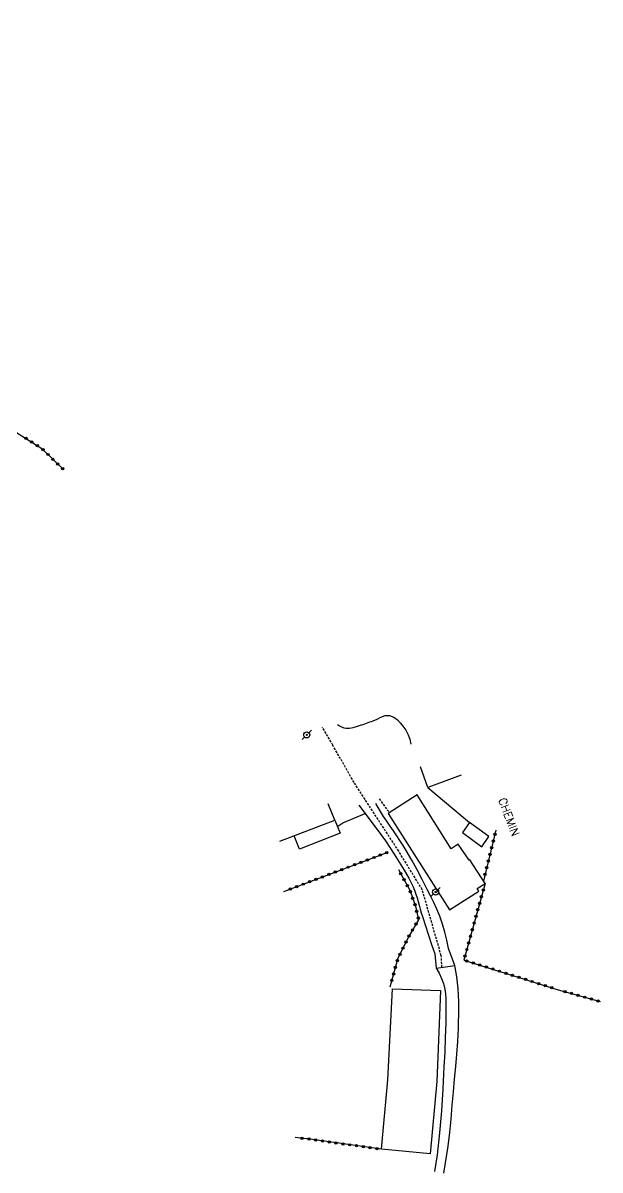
# Model space of a CAD drawing. Header units: millimetres. Extents: x 113000 to 114000, y 148000 to 148862.
# Drawn here: x 113348.4 to 113474.5, y 148578.1 to 148829 of the extents above; entities that cross this region are included whole.
import ezdxf

# ---------------------------------------------------------------- set-up
doc = ezdxf.new("R2010")
doc.units = ezdxf.units.MM
doc.linetypes.add('DASHED', pattern=[0.75, 0.5, -0.25])
doc.layers.get('0').update_dxf_attribs({"linetype": 'CONTINUOUS'})
for name, color, linetype in [('W0001', 6, 'DASHED'), ('W0008', 7, 'CONTINUOUS'), ('W0017', 7, 'CONTINUOUS'), ('W0071', 7, 'CONTINUOUS'), ('W0101', 7, 'CONTINUOUS'), ('W0104', 1, 'CONTINUOUS'), ('W0112', 1, 'DASHED'), ('W0323', 7, 'CONTINUOUS'), ('W0473', 7, 'CONTINUOUS'), ('W0989', 7, 'CONTINUOUS')]:
    doc.layers.add(name, color=color, linetype=linetype)
doc.styles.get("Standard").update_dxf_attribs({"font": 'romans.shx', "width": 0.85})

# ---------------------------------------------------------------- blocks, each defined once
blk = doc.blocks.new('T473')
for p, q in [((-0.166667, 0.166667), (0.166667, -0.166667)), ((-0.166667, -0.166667), (0.166667, 0.166667)), ((0.500001, 0.500001), (1.000002, 1.000002)), ((-1.000002, -1.000002), (-0.500001, -0.500001))]:
    blk.add_line(p, q)
blk.add_ellipse((0, 0), major_axis=(0.471405, 0.471405), ratio=1, start_param=5.4977871438, end_param=11.780972451)
blk = doc.blocks.new('t323o')
at = {"color": 0, "linetype": 'Continuous'}
for radius in [0.25, 0.15]:
    blk.add_circle((0, 0), radius, dxfattribs=at)

msp = doc.modelspace()

# ---------------------------------------------------------------- linework, layer by layer
at = {"layer": 'W0001'}
for points in [[(113416.09, 148671), (113413.83, 148674.98)], [(113439.93, 148622.41), (113439.78, 148624.99), (113435.62, 148639.45), (113430.48, 148647.85), (113420.73, 148662.86), (113416.09, 148671)]]:
    msp.add_lwpolyline(points, dxfattribs=at)
at = {"layer": 'W0008'}
for points in [[(113421.75, 148657.89), (113425.56, 148652.88), (113425.56, 148652.88), (113425.56, 148652.88), (113426.57, 148651.48), (113427.58, 148650.08), (113428.56, 148648.65), (113429.5, 148647.21), (113430.61, 148645.47), (113431.7, 148643.72), (113432.72, 148641.93), (113433.63, 148640.07), (113433.95, 148639.28), (113434.24, 148638.47), (113434.5, 148637.66), (113434.74, 148636.84), (113434.96, 148636.02), (113435.19, 148635.19), (113435.42, 148634.37), (113435.68, 148633.56), (113436.34, 148631.51), (113437, 148629.46), (113437.67, 148627.41), (113438.35, 148625.37)], [(113441.4, 148626.55), (113441.02, 148628.35), (113440.57, 148630.13), (113440.04, 148631.89), (113439.44, 148633.63), (113438.84, 148635.13), (113438.16, 148636.6), (113437.44, 148638.05), (113436.71, 148639.49), (113435.62, 148641.63), (113434.49, 148643.77), (113433.32, 148645.88), (113432.11, 148647.97), (113431.44, 148649.06), (113430.75, 148650.14), (113430.05, 148651.2), (113429.33, 148652.26), (113428.61, 148653.32), (113427.9, 148654.38), (113427.2, 148655.45), (113426.51, 148656.53), (113425.48, 148658.29)], [(113438.7, 148622.23), (113442.72, 148622.81), (113441.4, 148626.55)], [(113438.35, 148625.37), (113438.7, 148622.23)]]:
    msp.add_lwpolyline(points, dxfattribs=at)
at = {"layer": 'W0017'}
for points in [[(113417.15, 148675.56), (113417.56, 148675.25), (113418.01, 148675), (113418.49, 148674.82), (113419, 148674.73), (113419.77, 148674.74), (113420.52, 148674.9), (113421.24, 148675.14), (113421.95, 148675.36), (113422.33, 148675.47), (113422.7, 148675.58), (113423.08, 148675.71), (113423.45, 148675.84), (113423.82, 148675.97), (113424.2, 148676.1), (113424.57, 148676.23), (113424.94, 148676.35), (113425.75, 148676.7), (113426.59, 148677.15), (113427.53, 148677.48), (113428.5, 148677.5), (113429.42, 148677.17), (113430.21, 148676.59), (113430.84, 148675.9), (113431.4, 148675.19), (113432.02, 148674.29), (113432.52, 148673.32), (113432.91, 148672.3), (113433.17, 148671.24)], [(113436.84, 148661.79), (113445.92, 148654.11)], [(113417.18, 148653.32), (113418.29, 148654.07), (113423.13, 148656.08)]]:
    msp.add_lwpolyline(points, dxfattribs=at)
at = {"layer": 'W0071'}
for points in [[(113438.7, 148622.23), (113439.31, 148621.15), (113439.82, 148620.03), (113440.24, 148618.87), (113440.55, 148617.68), (113440.72, 148616.63), (113440.77, 148615.56), (113440.76, 148614.5), (113440.76, 148613.45), (113440.75, 148610.26), (113440.67, 148607.07), (113440.53, 148603.88), (113440.37, 148600.7), (113440.1, 148595.88), (113439.81, 148591.06), (113439.41, 148586.25), (113438.86, 148581.45), (113438.27, 148577.79)], [(113440.34, 148577.44), (113441.27, 148583.31), (113441.64, 148586.29), (113441.93, 148589.27), (113442.18, 148592.26), (113442.45, 148595.24), (113442.71, 148597.98), (113442.98, 148600.72), (113443.22, 148603.46), (113443.39, 148606.2), (113443.46, 148607.65), (113443.52, 148609.1), (113443.57, 148610.56), (113443.6, 148612.01), (113443.61, 148613.46), (113443.6, 148614.92), (113443.55, 148616.37), (113443.47, 148617.83), (113443.35, 148619.08), (113443.19, 148620.33), (113442.98, 148621.57), (113442.72, 148622.81)]]:
    msp.add_lwpolyline(points, dxfattribs=at)
at = {"layer": 'W0101'}
for points in [[(113436.84, 148661.79), (113435.23, 148666.25)], [(113444.11, 148664.49), (113436.84, 148661.79)], [(113416.56, 148654.64), (113415.11, 148658.23)], [(113404.54, 148650.01), (113416.56, 148654.64)]]:
    msp.add_lwpolyline(points, dxfattribs=at)
at = {"layer": 'W0104'}
for points in [[(113428.15, 148656.1), (113441.57, 148635.01), (113448, 148639.13), (113447.65, 148639.69), (113449.35, 148640.76), (113446.01, 148645.93), (113445.85, 148645.84), (113443.49, 148649.38), (113441.96, 148648.34), (113434.53, 148660.14)], [(113444.39, 148651.91), (113448.64, 148648.81), (113450.18, 148651.04), (113445.92, 148654.11)], [(113439.64, 148617.36), (113438.8, 148597.46), (113437.37, 148581.67), (113426.73, 148582.65), (113428.12, 148597.82), (113429.16, 148617.74)]]:
    msp.add_lwpolyline(points, close=True, dxfattribs=at)
msp.add_lwpolyline([(113416.56, 148654.64), (113417.73, 148651.76), (113408.79, 148648.3), (113407.68, 148651.22)], dxfattribs=at)
at = {"layer": 'W0112'}
msp.add_lwpolyline([(113426.21, 148659.3), (113428.45, 148656.29)], dxfattribs=at)
at = {"layer": 'W0323'}
for points in [[(113288.65, 148828.3), (113287.54, 148825.49), (113275.9, 148828.97), (113266.59, 148796.48), (113257.91, 148766.81), (113263.01, 148765.25), (113281.2, 148759.61), (113317.51, 148748.73), (113341.4, 148741.42), (113347, 148739.43), (113352.49, 148735.9), (113357.13, 148731.42)], [(113451.72, 148652.46), (113451.15, 148650), (113449, 148641.3)], [(113405.41, 148639.04), (113428, 148647.57)], [(113430.42, 148643.87), (113432.96, 148639.15), (113434.17, 148635.8), (113434.84, 148632.84), (113432.81, 148629.48), (113430.32, 148624.41), (113428.58, 148618.12)], [(113449.35, 148640.76), (113444.74, 148624.04), (113465.35, 148617.54)], [(113465.35, 148617.54), (113474.47, 148614.97)], [(113426.73, 148582.65), (113411.67, 148584.76), (113407.89, 148585.25)]]:
    msp.add_lwpolyline(points, dxfattribs=at)

# ---------------------------------------------------------------- block references
for p, rotation in [((113349.03, 148738.13), 327.2140914701386), ((113350.29, 148737.32), 327.2140914701386), ((113351.55, 148736.5), 327.2140914701386), ((113352.76, 148735.63), 316.021627152592), ((113353.84, 148734.59), 316.021627152592), ((113354.92, 148733.55), 316.021627152592), ((113356, 148732.51), 316.021627152592), ((113357.08, 148731.47), 316.021627152592), ((113451.5, 148651.5), 256.8519981144257), ((113450.8, 148648.58), 256.1173558330553), ((113451.16, 148650.04), 256.8519981144257), ((113423.65, 148645.93), 20.6949882777032), ((113425.06, 148646.46), 20.6949882777032), ((113426.46, 148646.99), 20.6949882777032), ((113427.86, 148647.52), 20.6949882777032), ((113450.08, 148645.67), 256.1173558330553), ((113450.44, 148647.13), 256.1173558330553), ((113416.64, 148643.28), 20.6949882777032), ((113418.04, 148643.81), 20.6949882777032), ((113419.44, 148644.34), 20.6949882777032), ((113420.85, 148644.87), 20.6949882777032), ((113422.25, 148645.4), 20.6949882777032), ((113430.92, 148642.94), 298.3572005140057), ((113449.72, 148644.22), 256.1173558330553), ((113409.62, 148640.63), 20.6949882777032), ((113411.02, 148641.16), 20.6949882777032), ((113412.43, 148641.69), 20.6949882777032), ((113413.83, 148642.22), 20.6949882777032), ((113415.23, 148642.75), 20.6949882777032), ((113431.63, 148641.62), 298.3572005140057), ((113449.36, 148642.76), 256.1173558330553), ((113406.81, 148639.57), 20.6949882777032), ((113408.22, 148640.1), 20.6949882777032), ((113432.34, 148640.3), 298.3572005140057), ((113433.03, 148638.97), 289.8279156675924), ((113448.96, 148639.35), 254.5939759868734), ((113433.54, 148637.55), 289.8279156675924), ((113434.05, 148636.14), 289.8279156675924), ((113448.16, 148636.46), 254.5939759868734), ((113448.56, 148637.91), 254.5939759868734), ((113434.42, 148634.69), 282.7832988770944), ((113434.75, 148633.23), 282.7832988770944), ((113447.37, 148633.57), 254.5939759868734), ((113447.76, 148635.02), 254.5939759868734), ((113433.5, 148630.61), 238.8787073524589), ((113434.27, 148631.9), 238.8787073524589), ((113446.57, 148630.68), 254.5939759868734), ((113446.97, 148632.12), 254.5939759868734), ((113432.07, 148627.98), 243.8024862018712), ((113432.73, 148629.32), 243.8024862018712), ((113446.17, 148629.23), 254.5939759868734), ((113431.41, 148626.63), 243.8024862018712), ((113445.37, 148626.34), 254.5939759868734), ((113445.77, 148627.78), 254.5939759868734), ((113430.18, 148623.9), 254.5924296403785), ((113430.75, 148625.29), 243.8024862018712), ((113444.98, 148624.89), 254.5939759868734), ((113445.33, 148623.85), 342.4981137793438), ((113446.76, 148623.4), 342.4981137793438), ((113448.19, 148622.95), 342.4981137793438), ((113429.38, 148621.01), 254.5924296403785), ((113429.78, 148622.46), 254.5924296403785), ((113449.62, 148622.5), 342.4981137793438), ((113451.05, 148622.05), 342.4981137793438), ((113452.48, 148621.6), 342.4981137793438), ((113453.91, 148621.15), 342.4981137793438), ((113455.34, 148620.7), 342.4981137793438), ((113428.98, 148619.57), 254.5924296403785), ((113456.77, 148620.24), 342.4981137793438), ((113458.2, 148619.79), 342.4981137793438), ((113459.63, 148619.34), 342.4981137793438), ((113461.06, 148618.89), 342.4981137793438), ((113462.49, 148618.44), 342.4981137793438), ((113463.92, 148617.99), 342.4981137793438), ((113466.8, 148617.13), 344.2942601741641), ((113468.24, 148616.73), 344.2942601741641), ((113469.68, 148616.32), 344.2942601741641), ((113471.13, 148615.91), 344.2942601741641), ((113472.57, 148615.51), 344.2942601741641), ((113474.02, 148615.1), 344.2942601741641), ((113409.38, 148585.06), 172.5994299524476), ((113410.87, 148584.87), 172.5994299524476), ((113412.35, 148584.67), 172.0009846528182), ((113413.84, 148584.46), 172.0009846528182), ((113415.32, 148584.25), 172.0009846528182), ((113416.81, 148584.04), 172.0009846528182), ((113418.29, 148583.83), 172.0009846528182), ((113419.78, 148583.62), 172.0009846528182), ((113421.26, 148583.41), 172.0009846528182), ((113422.75, 148583.21), 172.0009846528182), ((113424.23, 148583), 172.0009846528182), ((113425.72, 148582.79), 172.0009846528182)]:
    msp.add_blockref('t323o', p, dxfattribs=dict(at, rotation=rotation))
at = {"layer": 'W0473'}
for p in [(113410.41, 148673.28), (113438.54, 148638.91)]:
    msp.add_blockref('T473', p, dxfattribs=at)

# ---------------------------------------------------------------- texts
at = {"layer": 'W0989'}
msp.add_text('CHEMIN', height=1.75, rotation=290.6953, dxfattribs=at).set_placement((113452.2, 148659.09))

doc.saveas('drawing.dxf')
